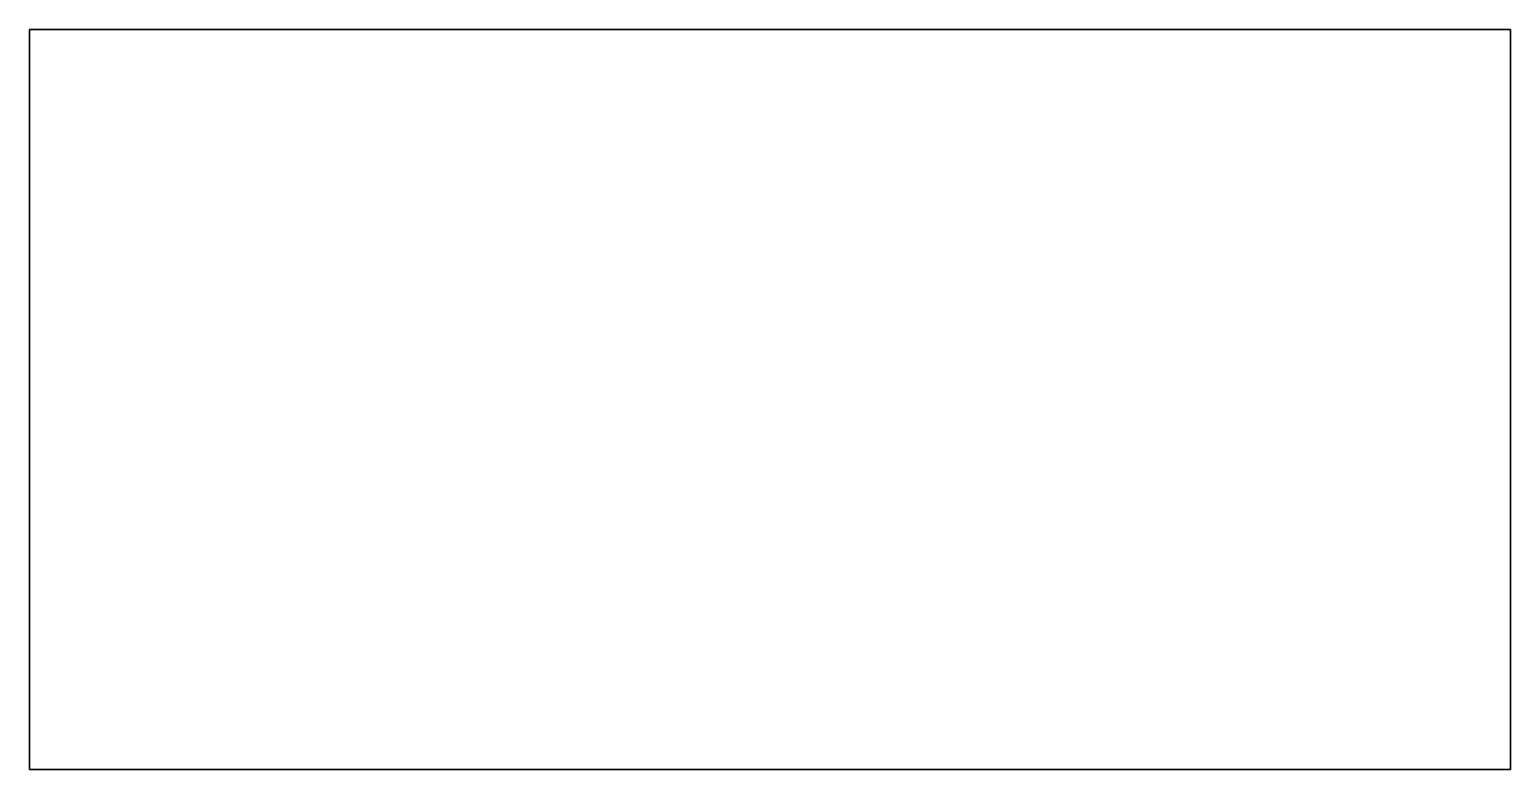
# Model space of a CAD drawing. Header units: inches. Extents: x 0 to 100, y 0 to 50.
import ezdxf

# ---------------------------------------------------------------- set-up
doc = ezdxf.new("R2010")
doc.units = ezdxf.units.IN
doc.header["$MEASUREMENT"] = 0

msp = doc.modelspace()

# ---------------------------------------------------------------- linework, layer by layer
msp.add_lwpolyline([(0, 0), (100, 0), (100, 50), (0, 50), (0, 0)])
at = {"extrusion": (-1, 0, 0)}
msp.add_lwpolyline([(-32.69, 13.8), (-18.92, 13.8), (-18.92, 9.25), (-32.69, 9.25), (-32.69, 13.8)], dxfattribs=at)
at = {"extrusion": (-1, 0, 0), "elevation": -100}
msp.add_lwpolyline([(-32.69, 13.75), (-18.97, 13.75), (-18.97, 9.25), (-32.69, 9.25), (-32.69, 13.75)], dxfattribs=at)
at = {"extrusion": (0, -1, 0)}
for centre, radius in [((53.66, 10.26, -50), 4.77), ((53.74, 10.13), 4.9)]:
    msp.add_circle(centre, radius, dxfattribs=at)
msp.add_3dface([(0, 50), (100, 50), (100, 0), (0, 0)])

doc.saveas('drawing.dxf')
